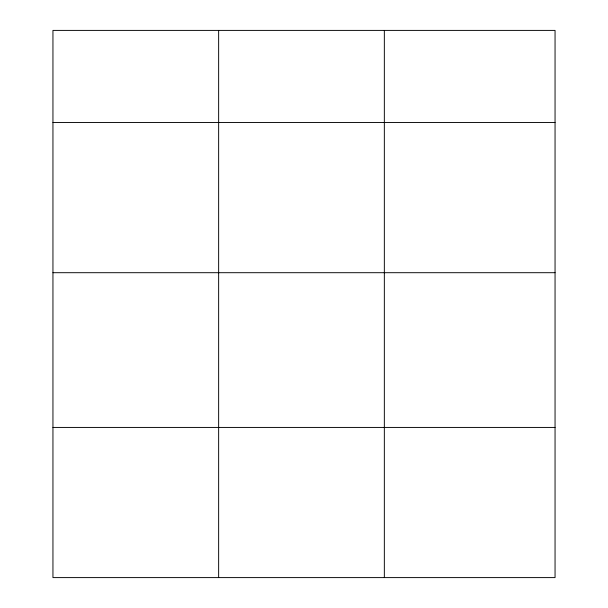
<?xml version="1.0" encoding="UTF-8"?>
<svg xmlns="http://www.w3.org/2000/svg" width="608" height="608" viewBox="0 0 608 608"><rect width="100%" height="100%" fill="white"/><g stroke="black" fill="none" stroke-linecap="round" stroke-linejoin="round"><path stroke-width="0.91" d="M555.051 272.703L555.051 30.4L52.949 30.4L52.949 577.6L555.051 577.6L555.051 272.703L52.949 272.703M52.949 122.535L555.051 122.535M52.949 427.432L555.051 427.432M384.34 30.4L384.34 577.6M218.644 30.4L218.644 577.6"/></g></svg>
